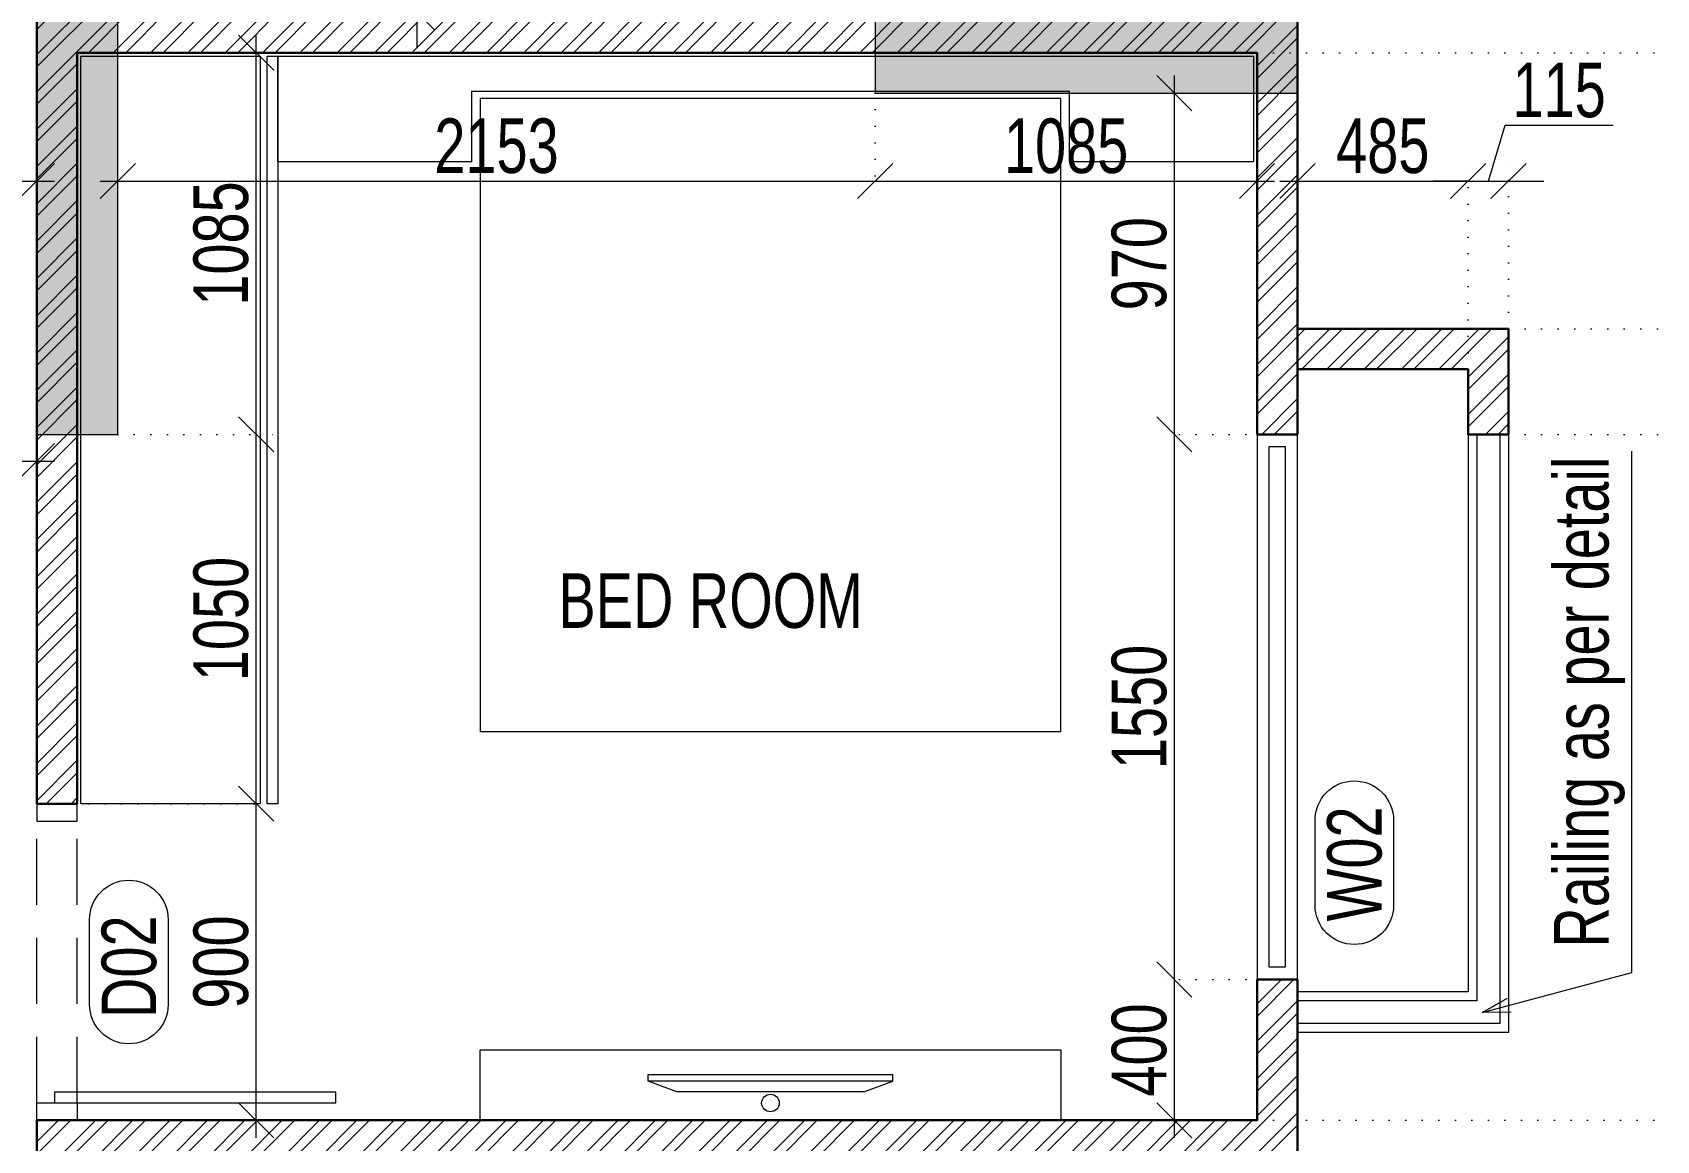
# Model space of a CAD drawing. Header units: inches. Extents: x 785882 to 928568, y 496782 to 576896.
# Drawn here: x 880417 to 885033, y 508485 to 511635 of the extents above; entities that cross this region are included whole.
import ezdxf
from ezdxf.enums import TextEntityAlignment as Align

# ---------------------------------------------------------------- set-up
doc = ezdxf.new("R2010")
doc.units = ezdxf.units.IN
doc.header["$LTSCALE"] = 750
doc.header["$MEASUREMENT"] = 0
doc.linetypes.add('DOT', pattern=[0.25, 0, -0.25])
doc.linetypes.add('HIDDEN', pattern=[0.375, 0.25, -0.125])
for name, color, linetype, lineweight in [('COLUMN', 5, 'Continuous', 13), ('DIMENSION WORKING-MSA', 222, 'Continuous', 13), ('DOOR NO-MSA', 4, 'Continuous', 9), ('DOOR-MSA', 50, 'Continuous', 13), ('ELE-01-MSA', 7, 'Continuous', 30), ('ELE-03-MSA', 145, 'Continuous', 18), ('FURNITURE-MSA', 251, 'Continuous', 5), ('TEXT DETAIL-MSA', 212, 'Continuous', 13), ('TEXT ROOM NAME-MSA', 210, 'Continuous', 13), ('WALL HATCH-MSA', 251, 'Continuous', 9), ('WALL-MSA', 32, 'Continuous', 30), ('WINDOE NO-MAS', 4, 'Continuous', 9), ('WINDOW-MSA', 50, 'Continuous', 13)]:
    doc.layers.add(name, color=color, linetype=linetype, lineweight=lineweight)
doc.layers.add('R.C.C HATCH-MSA', color=250, linetype='Continuous')
doc.styles.add('125', font='swisscl.ttf', dxfattribs={"height": 125})
doc.styles.add('AR', font='swisscl.ttf')
doc.styles.add('ARIAL', font='swisscl.ttf', dxfattribs={"height": 360})
doc.styles.add('Arial-Reg+0.8Sc', font='swisscl.ttf')
doc.styles.add('MtXpl_Swis721_LtCn_B', font='swisscl.ttf')
doc.dimstyles.new('100 K.T', dxfattribs={"dimtxt": 360, "dimasz": 80, "dimexe": 0.18, "dimexo": 0.0625, "dimgap": 1, "dimtad": 1, "dimdec": 0, "dimzin": 0, "dimdsep": 46, "dimtxsty": 'ARIAL', "dimblk": 'DOT', "dimcen": 0.09, "dimse1": 1, "dimse2": 1, "dimclrd": 50, "dimclrt": 256, "dimadec": 0, "dimazin": 0, "dimtfac": 1, "dimtdec": 0, "dimtofl": 0, "dimtmove": 1, "dimatfit": 0, "dimfxl": 1, "dimtolj": 1, "dimtzin": 0, "dimlwd": -1, "dimarcsym": 0})
doc.dimstyles.new('WORKING DIM', dxfattribs={"dimtxt": 155, "dimasz": 100, "dimexe": 50, "dimexo": 0, "dimgap": 20, "dimtad": 1, "dimdec": 0, "dimzin": 0, "dimdsep": 46, "dimtxsty": 'AR', "dimblk": 'OBLIQUE', "dimcen": 0.09, "dimdle": 50, "dimclrd": 256, "dimclre": 250, "dimclrt": 256, "dimadec": 0, "dimazin": 0, "dimtfac": 1, "dimtdec": 0, "dimtofl": 0, "dimtmove": 1, "dimatfit": 0, "dimfxl": 1, "dimtolj": 1, "dimtzin": 0, "dimlwd": -1, "dimlwe": -1, "dimarcsym": 0})
pattern_1 = [(45, (36976.4, 0), (-53.0330086, 53.0330086), []), (45, (37011.755, 0), (-53.0330086, 53.0330086), [])]

# ---------------------------------------------------------------- blocks, each defined once
blk = doc.blocks.new('BLOCK-G & H TYPICAL COLOUMN')
at = {"layer": 'R.C.C HATCH-MSA'}
h = blk.add_hatch(color=256, dxfattribs=at)
h.dxf.hatch_style = 1
h.paths.add_polyline_path([(172697.62, -104207.75), (172688.57, -104207.75), (172688.57, -104255), (172697.62, -104255)])
h.paths.add_polyline_path([(172327.12, -104207.75), (172336.18, -104207.75), (172336.18, -104255), (172327.12, -104255)])
h.paths.add_polyline_path([(172819.88, -104207.75), (172819.88, -104216.81), (172867.12, -104216.81), (172867.12, -104207.75)])
h.paths.add_polyline_path([(172204.87, -104207.75), (172204.87, -104216.81), (172157.62, -104216.81), (172157.62, -104207.75)])
h.paths.add_polyline_path([(172561.18, -104240.06), (172552.12, -104240.06), (172552.12, -104287.31), (172561.18, -104287.31)])
h.paths.add_polyline_path([(172463.57, -104240.06), (172472.62, -104240.06), (172472.62, -104287.31), (172463.57, -104287.31)])
h.paths.add_polyline_path([(172177.87, -104422.2), (172177.87, -104431.25), (172130.62, -104431.25), (172130.62, -104422.2)])
h.paths.add_polyline_path([(172894.12, -104422.2), (172894.12, -104431.25), (172846.88, -104431.25), (172846.88, -104422.2)])
h.paths.add_polyline_path([(172336.12, -104486.75), (172336.12, -104495.81), (172288.87, -104495.81), (172288.87, -104486.75)])
h.paths.add_polyline_path([(172202.62, -104543.75), (172202.62, -104552.81), (172155.37, -104552.81), (172155.37, -104543.75)])
h.paths.add_polyline_path([(172822.13, -104543.75), (172822.13, -104552.81), (172869.37, -104552.81), (172869.37, -104543.75)])
h.paths.add_polyline_path([(172516.9, -104495.81), (172507.85, -104495.81), (172507.85, -104448.56), (172516.9, -104448.56)])
h.paths.add_polyline_path([(172697.62, -104104.25), (172688.57, -104104.25), (172688.57, -104057.01), (172697.62, -104057.01)])
h.paths.add_polyline_path([(172327.12, -104104.25), (172336.18, -104104.25), (172336.18, -104057.01), (172327.12, -104057.01)])
h.paths.add_polyline_path([(172819.88, -104104.25), (172819.88, -104095.2), (172867.12, -104095.2), (172867.12, -104104.25)])
h.paths.add_polyline_path([(172204.87, -104104.25), (172204.87, -104095.2), (172157.62, -104095.2), (172157.62, -104104.25)])
h.paths.add_polyline_path([(172561.18, -104071.94), (172552.12, -104071.94), (172552.12, -104024.7), (172561.18, -104024.7)])
h.paths.add_polyline_path([(172463.57, -104071.94), (172472.62, -104071.94), (172472.62, -104024.7), (172463.57, -104024.7)])
h.paths.add_polyline_path([(172177.87, -103889.81), (172177.87, -103880.75), (172130.62, -103880.75), (172130.62, -103889.81)])
h.paths.add_polyline_path([(172894.12, -103889.81), (172894.12, -103880.75), (172846.88, -103880.75), (172846.88, -103889.81)])
h.paths.add_polyline_path([(172336.12, -103825.25), (172336.12, -103816.2), (172288.87, -103816.2), (172288.87, -103825.25)])
h.paths.add_polyline_path([(172202.62, -103768.25), (172202.62, -103759.2), (172155.37, -103759.2), (172155.37, -103768.25)])
h.paths.add_polyline_path([(172822.13, -103768.25), (172822.13, -103759.2), (172869.37, -103759.2), (172869.37, -103768.25)])
h.paths.add_polyline_path([(172516.9, -103816.2), (172507.85, -103816.2), (172507.85, -103863.44), (172516.9, -103863.44)])
h.paths.add_polyline_path([(172548.37, -103699.31), (172548.37, -103690.25), (172595.62, -103690.25), (172595.62, -103699.31)])
h.paths.add_polyline_path([(172476.37, -103699.31), (172476.37, -103690.25), (172429.13, -103690.25), (172429.13, -103699.31)])
h.paths.add_polyline_path([(172726.82, -103612.31), (172726.82, -103603.25), (172774.06, -103603.25), (172774.06, -103612.31)])
h.paths.add_polyline_path([(172297.93, -103612.31), (172297.93, -103603.25), (172250.69, -103603.25), (172250.69, -103612.31)])
h.paths.add_polyline_path([(172920.37, -103523.81), (172920.37, -103514.75), (172857.56, -103514.75), (172857.56, -103523.81)])
h.paths.add_polyline_path([(172104.37, -103523.81), (172104.37, -103514.75), (172167.19, -103514.75), (172167.19, -103523.81)])
h.paths.add_polyline_path([(172476.37, -103492.94), (172467.32, -103492.94), (172467.32, -103445.7), (172476.37, -103445.7)])
h.paths.add_polyline_path([(172548.37, -103492.94), (172557.43, -103492.94), (172557.43, -103445.7), (172548.37, -103445.7)])
h.paths.add_polyline_path([(172663.43, -103454.75), (172759.5, -103454.75), (172759.5, -103349.7), (172663.43, -103349.7), (172663.43, -103358.75), (172750.44, -103358.75), (172750.44, -103445.7), (172663.43, -103445.7)])
h.paths.add_polyline_path([(172361.32, -103454.75), (172265.25, -103454.75), (172265.25, -103349.7), (172361.32, -103349.7), (172361.32, -103358.75), (172274.31, -103358.75), (172274.31, -103445.7), (172361.32, -103445.7)])
h.paths.add_polyline_path([(172428.37, -103358.75), (172419.32, -103358.75), (172419.32, -103311.51), (172428.37, -103311.51)])
h.paths.add_polyline_path([(172428.37, -103132.74), (172419.32, -103132.74), (172419.32, -103179.99), (172428.37, -103179.99)])
h.paths.add_polyline_path([(172151.62, -103286.75), (172151.62, -103277.7), (172104.37, -103277.7), (172104.37, -103286.75)])
h.paths.add_polyline_path([(172245.43, -103162.74), (172245.43, -103153.68), (172198.19, -103153.68), (172198.19, -103162.74)])
h.paths.add_polyline_path([(172428.37, -103021.25), (172419.32, -103021.25), (172419.32, -103068.5), (172428.37, -103068.5)])
h.paths.add_polyline_path([(172245.43, -102997.25), (172236.37, -102997.25), (172236.37, -103044.5), (172245.43, -103044.5)])
h.paths.add_polyline_path([(172104.37, -102997.25), (172104.37, -103006.31), (172151.62, -103006.31), (172151.62, -102997.25)])
h.paths.add_polyline_path([(172596.37, -103358.75), (172605.43, -103358.75), (172605.43, -103311.51), (172596.37, -103311.51)])
h.paths.add_polyline_path([(172596.37, -103132.74), (172605.43, -103132.74), (172605.43, -103179.99), (172596.37, -103179.99)])
h.paths.add_polyline_path([(172873.13, -103286.75), (172873.13, -103277.7), (172920.37, -103277.7), (172920.37, -103286.75)])
h.paths.add_polyline_path([(172779.32, -103162.74), (172779.32, -103153.68), (172826.56, -103153.68), (172826.56, -103162.74)])
h.paths.add_polyline_path([(172596.37, -103021.25), (172605.43, -103021.25), (172605.43, -103068.5), (172596.37, -103068.5)])
h.paths.add_polyline_path([(172779.32, -102997.25), (172788.37, -102997.25), (172788.37, -103044.5), (172779.32, -103044.5)])
h.paths.add_polyline_path([(172920.37, -102997.25), (172920.37, -103006.31), (172873.13, -103006.31), (172873.13, -102997.25)])
h.paths.add_polyline_path([(172548.37, -104612.7), (172548.37, -104621.75), (172595.62, -104621.75), (172595.62, -104612.7)])
h.paths.add_polyline_path([(172476.37, -104612.7), (172476.37, -104621.75), (172429.13, -104621.75), (172429.13, -104612.7)])
h.paths.add_polyline_path([(172297.93, -104699.7), (172297.93, -104708.75), (172250.69, -104708.75), (172250.69, -104699.7)])
h.paths.add_polyline_path([(172104.37, -104788.2), (172104.37, -104797.25), (172167.19, -104797.25), (172167.19, -104788.2)])
h.paths.add_polyline_path([(172726.82, -104699.7), (172726.82, -104708.75), (172774.06, -104708.75), (172774.06, -104699.7)])
h.paths.add_polyline_path([(172920.37, -104788.2), (172920.37, -104797.25), (172857.56, -104797.25), (172857.56, -104788.2)])
h.paths.add_polyline_path([(172476.37, -104819.06), (172467.32, -104819.06), (172467.32, -104866.31), (172476.37, -104866.31)])
h.paths.add_polyline_path([(172548.37, -104819.06), (172557.43, -104819.06), (172557.43, -104866.31), (172548.37, -104866.31)])
h.paths.add_polyline_path([(172663.43, -104857.25), (172759.5, -104857.25), (172759.5, -104962.31), (172663.43, -104962.31), (172663.43, -104953.25), (172750.44, -104953.25), (172750.44, -104866.31), (172663.43, -104866.31)])
h.paths.add_polyline_path([(172361.32, -104857.25), (172265.25, -104857.25), (172265.25, -104962.31), (172361.32, -104962.31), (172361.32, -104953.25), (172274.31, -104953.25), (172274.31, -104866.31), (172361.32, -104866.31)])
h.paths.add_polyline_path([(172428.37, -104953.25), (172419.32, -104953.25), (172419.32, -105000.5), (172428.37, -105000.5)])
h.paths.add_polyline_path([(172428.37, -105178.31), (172419.32, -105178.31), (172419.32, -105131.06), (172428.37, -105131.06)])
h.paths.add_polyline_path([(172151.62, -105025.25), (172151.62, -105034.31), (172104.37, -105034.31), (172104.37, -105025.25)])
h.paths.add_polyline_path([(172245.43, -105072.5), (172236.37, -105072.5), (172236.37, -105025.25), (172245.43, -105025.25)])
h.paths.add_polyline_path([(172428.37, -105290.75), (172419.32, -105290.75), (172419.32, -105243.51), (172428.37, -105243.51)])
h.paths.add_polyline_path([(172245.43, -105314.75), (172236.37, -105314.75), (172236.37, -105267.51), (172245.43, -105267.51)])
h.paths.add_polyline_path([(172104.37, -105277.35), (172113.43, -105277.35), (172113.43, -105314.75), (172104.37, -105314.75)])
h.paths.add_polyline_path([(172596.37, -104953.25), (172605.43, -104953.25), (172605.43, -105000.5), (172596.37, -105000.5)])
h.paths.add_polyline_path([(172596.37, -105178.31), (172605.43, -105178.31), (172605.43, -105131.06), (172596.37, -105131.06)])
h.paths.add_polyline_path([(172873.13, -105025.25), (172873.13, -105034.31), (172920.37, -105034.31), (172920.37, -105025.25)])
h.paths.add_polyline_path([(172788.37, -105025.25), (172779.32, -105025.25), (172779.32, -105072.5), (172788.37, -105072.5)])
h.paths.add_polyline_path([(172596.37, -105290.75), (172605.43, -105290.75), (172605.43, -105243.51), (172596.37, -105243.51)])
h.paths.add_polyline_path([(172779.32, -105314.75), (172788.37, -105314.75), (172788.37, -105267.51), (172779.32, -105267.51)])
h.paths.add_polyline_path([(172911.32, -105314.75), (172920.37, -105314.75), (172920.37, -105277.35), (172911.32, -105277.35)])
h.paths.add_polyline_path([(172688.63, -104486.75), (172688.63, -104495.81), (172735.87, -104495.81), (172735.87, -104486.75)])
h.paths.add_polyline_path([(172688.63, -103825.25), (172688.63, -103816.2), (172735.87, -103816.2), (172735.87, -103825.25)])
at = {"layer": 'COLUMN'}
for points in [[(172788.37, -105025.25), (172779.32, -105025.25), (172779.32, -105072.5), (172788.37, -105072.5)], [(172873.13, -105025.25), (172873.13, -105034.31), (172920.37, -105034.31), (172920.37, -105025.25)]]:
    blk.add_lwpolyline(points, close=True, dxfattribs=at)
blk = doc.blocks.new('_Dot')
at = {"linetype": 'ByBlock', "lineweight": -2}
blk.add_line((-0.5, 0), (-1, 0), dxfattribs=at)
at = {"linetype": 'ByBlock', "const_width": 0.5}
blk.add_lwpolyline([(-0.25, 0, 1), (0.25, 0, 1)], format="xyb", close=True, dxfattribs=at)
blk = doc.blocks.new('G$C7997B730')
at = {"layer": 'FURNITURE-MSA'}
for p, q in [((36, 1324.9, 0), (0, 1324.9, 0)), ((0, 1324.9, 0), (0, 0, 0)), ((36, 1324.9, 0), (0, 1324.9, 0)), ((92.7, 1168.8, 0), (36, 1324.9, 0)), ((36, 0, 0), (36, 1324.9, 0)), ((92.7, 1168.8, 0), (36, 1324.9, 0)), ((92.7, 156.1, 0), (92.7, 1168.8, 0)), ((92.7, 156.1, 0), (36, 0, 0)), ((36, 0, 0), (0, 0, 0))]:
    blk.add_line(p, q, dxfattribs=at)
blk = doc.blocks.new('A$Caebde61c')
at = {"layer": 'FURNITURE-MSA'}
for points in [[(17268.6, -53761.2), (17268.6, -51636.2), (17778.6, -51636.2), (17778.6, -53761.2)], [(17798.6, -53761.2), (17798.6, -51636.2), (17828.6, -51636.2), (17828.6, -53761.2)], [(20078.6, -51736.2), (18378.6, -51736.2), (18378.6, -51936.2), (17828.6, -51936.2), (17828.6, -51636.2), (20601.4, -51636.2), (20601.4, -51936.2), (20078.6, -51936.2)], [(18403.6, -51756.2), (18403.6, -53556.2), (20053.6, -53556.2), (20053.6, -51756.2)], [(20053.6, -54461.2), (20053.6, -54661.2), (18403.6, -54661.2), (18403.6, -54461.2)]]:
    blk.add_lwpolyline(points, close=True, dxfattribs=at)
blk.add_circle((19228.6, -54612.1, 0), 25, dxfattribs=at)
at = {"layer": 'FURNITURE-MSA', "xscale": -0.5248800000000006, "yscale": 0.5248800000000006, "zscale": 0.5248800000000006, "rotation": 90}
blk.add_blockref('G$C7997B730', (19576.3, -54531.5, 0), dxfattribs=at)
blk = doc.blocks.new('Win-Tag-03')
blk.add_lwpolyline([(-130, 120), (130, 120, -0.414214), (250, 0), (250, 0, -0.414214), (130, -120), (-130, -120, -0.414214), (-250, 0), (-250, 0, -0.414214)], format="xyb", close=True)
blk = doc.blocks.new('A$C16cd5f5f')
at = {"layer": 'WINDOW-MSA', "ltscale": 5000}
for points in [[(50, 50), (50, 850), (80, 850), (80, 50)], [(0, 0), (50, 0), (50, 115), (0, 115)], [(900, 0), (850, 0), (850, 115), (900, 115)]]:
    blk.add_lwpolyline(points, close=True, dxfattribs=at)
at = {"layer": 'WINDOW-MSA', "linetype": 'HIDDEN'}
for points in [[(50, 115), (850, 115)], [(50, 0), (850, 0)]]:
    blk.add_lwpolyline(points, dxfattribs=at)
blk = doc.blocks.new('_Oblique')
at = {"color": 0, "linetype": 'ByBlock', "lineweight": -2}
blk.add_line((-0.5, -0.5), (0.5, 0.5), dxfattribs=at)
blk = doc.blocks.new('*D2291')
at = {"layer": 'Defpoints', "color": 0, "ltscale": 0.25, "transparency": 16777216}
for p in [(884612.3, 510792.8), (885512.3, 510792.8), (884612.3, 510492.8)]:
    blk.add_point(p, dxfattribs=at)
at = {"layer": 'DIMENSION WORKING-MSA', "ltscale": 0.25, "transparency": 16777216}
blk.add_line((885512.3, 510442.8), (885512.3, 510842.8), dxfattribs=at)
at = {"layer": 'DIMENSION WORKING-MSA', "color": 250, "linetype": 'DOT', "ltscale": 0.25, "transparency": 16777216}
for p, q in [((884612.3, 510792.8), (885562.3, 510792.8)), ((884612.3, 510492.8), (885562.3, 510492.8))]:
    blk.add_line(p, q, dxfattribs=at)
at = {"layer": 'DIMENSION WORKING-MSA', "ltscale": 0.25, "transparency": 16777216, "xscale": 100, "yscale": 100, "zscale": 100}
for p, rotation in [((885512.3, 510792.8), 90), ((885512.3, 510492.8), 270)]:
    blk.add_blockref('_Oblique', p, dxfattribs=dict(at, rotation=rotation))
at = {"layer": 'DIMENSION WORKING-MSA', "ltscale": 0.25, "transparency": 16777216, "insert": (885412.8, 510642.8), "char_height": 155, "attachment_point": 5, "rotation": 90, "style": 'AR'}
blk.add_mtext('\\A1;300', dxfattribs=at)
blk = doc.blocks.new('*D2292')
at = {"layer": 'Defpoints', "color": 0, "ltscale": 0.25, "transparency": 16777216}
for p in [(884012.3, 511692.8), (885512.3, 511692.8), (884612.3, 510792.8)]:
    blk.add_point(p, dxfattribs=at)
at = {"layer": 'DIMENSION WORKING-MSA', "ltscale": 0.25, "transparency": 16777216}
blk.add_line((885512.3, 510742.8), (885512.3, 511742.8), dxfattribs=at)
at = {"layer": 'DIMENSION WORKING-MSA', "color": 250, "linetype": 'DOT', "ltscale": 0.25, "transparency": 16777216}
for p, q in [((884012.3, 511692.8), (885562.3, 511692.8)), ((884612.3, 510792.8), (885562.3, 510792.8))]:
    blk.add_line(p, q, dxfattribs=at)
at = {"layer": 'DIMENSION WORKING-MSA', "ltscale": 0.25, "transparency": 16777216, "xscale": 100, "yscale": 100, "zscale": 100}
for p, rotation in [((885512.3, 511692.8), 90), ((885512.3, 510792.8), 270)]:
    blk.add_blockref('_Oblique', p, dxfattribs=dict(at, rotation=rotation))
at = {"layer": 'DIMENSION WORKING-MSA', "ltscale": 0.25, "transparency": 16777216, "insert": (885412.9, 511242.8), "char_height": 155, "attachment_point": 5, "rotation": 90, "style": 'AR'}
blk.add_mtext('\\A1;900', dxfattribs=at)
blk = doc.blocks.new('*D2179')
at = {"layer": 'Defpoints', "color": 0, "ltscale": 0.25, "transparency": 16777216}
for p in [(883897.3, 508542.8), (886162.3, 508542.8), (883897.3, 508427.8)]:
    blk.add_point(p, dxfattribs=at)
at = {"layer": 'DIMENSION WORKING-MSA', "ltscale": 0.25, "transparency": 16777216}
for p, q in [((886479.5, 508580.4), (886479.5, 508887.3)), ((886162.3, 508542.8), (886162.3, 508642.8)), ((886162.3, 508485.3), (886479.5, 508580.4)), ((886162.3, 508427.8), (886162.3, 508542.8)), ((886162.3, 508427.8), (886162.3, 508327.8))]:
    blk.add_line(p, q, dxfattribs=at)
at = {"layer": 'DIMENSION WORKING-MSA', "color": 250, "linetype": 'DOT', "ltscale": 0.25, "transparency": 16777216}
for p, q in [((883897.3, 508542.8), (886212.3, 508542.8)), ((883897.3, 508427.8), (886212.3, 508427.8))]:
    blk.add_line(p, q, dxfattribs=at)
at = {"layer": 'DIMENSION WORKING-MSA', "ltscale": 0.25, "transparency": 16777216, "xscale": 100, "yscale": 100, "zscale": 100}
for p, rotation in [((886162.3, 508542.8), 270), ((886162.3, 508427.8), 90)]:
    blk.add_blockref('_Oblique', p, dxfattribs=dict(at, rotation=rotation))
at = {"layer": 'DIMENSION WORKING-MSA', "ltscale": 0.25, "transparency": 16777216, "insert": (886380.4, 508733.8), "char_height": 155, "attachment_point": 5, "rotation": 90, "style": 'AR'}
blk.add_mtext('\\A1;115', dxfattribs=at)
blk = doc.blocks.new('*D2180')
at = {"layer": 'Defpoints', "color": 0, "ltscale": 0.25, "transparency": 16777216}
for p in [(883897.3, 511577.8), (886162.3, 511577.8), (883897.3, 508542.8)]:
    blk.add_point(p, dxfattribs=at)
at = {"layer": 'DIMENSION WORKING-MSA', "ltscale": 0.25, "transparency": 16777216}
blk.add_line((886162.3, 508492.8), (886162.3, 511627.8), dxfattribs=at)
at = {"layer": 'DIMENSION WORKING-MSA', "color": 250, "linetype": 'DOT', "ltscale": 0.25, "transparency": 16777216}
for p, q in [((883897.3, 511577.8), (886212.3, 511577.8)), ((883897.3, 508542.8), (886212.3, 508542.8))]:
    blk.add_line(p, q, dxfattribs=at)
at = {"layer": 'DIMENSION WORKING-MSA', "ltscale": 0.25, "transparency": 16777216, "xscale": 100, "yscale": 100, "zscale": 100}
for p, rotation in [((886162.3, 511577.8), 90), ((886162.3, 508542.8), 270)]:
    blk.add_blockref('_Oblique', p, dxfattribs=dict(at, rotation=rotation))
at = {"layer": 'DIMENSION WORKING-MSA', "ltscale": 0.25, "transparency": 16777216, "insert": (886062.8, 510060.3), "char_height": 155, "attachment_point": 5, "rotation": 90, "style": 'AR'}
blk.add_mtext('\\A1;3035', dxfattribs=at)
blk = doc.blocks.new('*D2192')
at = {"layer": 'Defpoints', "color": 0, "ltscale": 0.25, "transparency": 16777216}
for p in [(884012.3, 511692.8), (886162.3, 511692.8), (883897.3, 511577.8)]:
    blk.add_point(p, dxfattribs=at)
at = {"layer": 'DIMENSION WORKING-MSA', "ltscale": 0.25, "transparency": 16777216}
for p, q in [((886479.5, 511730.4), (886479.5, 512037.3)), ((886162.3, 511692.8), (886162.3, 511792.8)), ((886162.3, 511635.3), (886479.5, 511730.4)), ((886162.3, 511577.8), (886162.3, 511692.8)), ((886162.3, 511577.8), (886162.3, 511477.8))]:
    blk.add_line(p, q, dxfattribs=at)
at = {"layer": 'DIMENSION WORKING-MSA', "color": 250, "linetype": 'DOT', "ltscale": 0.25, "transparency": 16777216}
for p, q in [((884012.3, 511692.8), (886212.3, 511692.8)), ((883897.3, 511577.8), (886212.3, 511577.8))]:
    blk.add_line(p, q, dxfattribs=at)
at = {"layer": 'DIMENSION WORKING-MSA', "ltscale": 0.25, "transparency": 16777216, "xscale": 100, "yscale": 100, "zscale": 100}
for p, rotation in [((886162.3, 511692.8), 270), ((886162.3, 511577.8), 90)]:
    blk.add_blockref('_Oblique', p, dxfattribs=dict(at, rotation=rotation))
at = {"layer": 'DIMENSION WORKING-MSA', "ltscale": 0.25, "transparency": 16777216, "insert": (886380.4, 511883.8), "char_height": 155, "attachment_point": 5, "rotation": 90, "style": 'AR'}
blk.add_mtext('\\A1;115', dxfattribs=at)
blk = doc.blocks.new('*D2187')
at = {"layer": 'Defpoints', "color": 0, "ltscale": 0.25, "transparency": 16777216}
for p in [(884012.3, 563204), (886812.3, 563204), (884012.3, 504339.5)]:
    blk.add_point(p, dxfattribs=at)
at = {"layer": 'DIMENSION WORKING-MSA', "ltscale": 0.25, "transparency": 16777216}
blk.add_line((886812.3, 504289.5), (886812.3, 563254), dxfattribs=at)
at = {"layer": 'DIMENSION WORKING-MSA', "color": 250, "linetype": 'DOT', "ltscale": 0.25, "transparency": 16777216}
for p, q in [((884012.3, 563204), (886862.3, 563204)), ((884012.3, 504339.5), (886862.3, 504339.5))]:
    blk.add_line(p, q, dxfattribs=at)
at = {"layer": 'DIMENSION WORKING-MSA', "ltscale": 0.25, "transparency": 16777216, "xscale": 100, "yscale": 100, "zscale": 100}
for p, rotation in [((886812.3, 563204), 90), ((886812.3, 504339.5), 270)]:
    blk.add_blockref('_Oblique', p, dxfattribs=dict(at, rotation=rotation))
at = {"layer": 'DIMENSION WORKING-MSA', "ltscale": 0.25, "transparency": 16777216, "insert": (886712.9, 533771.7), "char_height": 155, "attachment_point": 5, "rotation": 90, "style": 'AR'}
blk.add_mtext('\\A1;58865', dxfattribs=at)
blk = doc.blocks.new('*D1462')
at = {"layer": 'Defpoints', "color": 0, "ltscale": 0.25, "transparency": 16777216}
for p in [(880529.5, 509442.8), (881052.7, 509442.8), (880529.5, 508542.8)]:
    blk.add_point(p, dxfattribs=at)
at = {"layer": 'DIMENSION WORKING-MSA', "ltscale": 0.25, "transparency": 16777216}
blk.add_line((881052.7, 508492.8), (881052.7, 509492.8), dxfattribs=at)
at = {"layer": 'DIMENSION WORKING-MSA', "color": 250, "linetype": 'DOT', "ltscale": 0.25, "transparency": 16777216}
for p, q in [((880529.5, 509442.8), (881102.7, 509442.8)), ((880529.5, 508542.8), (881102.7, 508542.8))]:
    blk.add_line(p, q, dxfattribs=at)
at = {"layer": 'DIMENSION WORKING-MSA', "ltscale": 0.25, "transparency": 16777216, "xscale": 100, "yscale": 100, "zscale": 100}
for p, rotation in [((881052.7, 509442.8), 90), ((881052.7, 508542.8), 270)]:
    blk.add_blockref('_Oblique', p, dxfattribs=dict(at, rotation=rotation))
at = {"layer": 'DIMENSION WORKING-MSA', "ltscale": 0.25, "transparency": 16777216, "insert": (880953.3, 508992.8), "char_height": 155, "attachment_point": 5, "rotation": 90, "style": 'AR'}
blk.add_mtext('\\A1;900', dxfattribs=at)
blk = doc.blocks.new('*D1469')
at = {"layer": 'Defpoints', "color": 0, "ltscale": 0.25, "transparency": 16777216}
for p in [(883662.3, 511462.8), (883662.3, 510492.8), (883912.3, 510492.8)]:
    blk.add_point(p, dxfattribs=at)
at = {"layer": 'DIMENSION WORKING-MSA', "ltscale": 0.25, "transparency": 16777216}
blk.add_line((883662.3, 511512.8), (883662.3, 510442.8), dxfattribs=at)
at = {"layer": 'DIMENSION WORKING-MSA', "color": 250, "linetype": 'DOT', "ltscale": 0.25, "transparency": 16777216}
for p, q in [((883662.3, 511462.8), (883712.3, 511462.8)), ((883912.3, 510492.8), (883612.3, 510492.8))]:
    blk.add_line(p, q, dxfattribs=at)
at = {"layer": 'DIMENSION WORKING-MSA', "ltscale": 0.25, "transparency": 16777216, "xscale": 100, "yscale": 100, "zscale": 100}
for p, rotation in [((883662.3, 511462.8), 90), ((883662.3, 510492.8), 270)]:
    blk.add_blockref('_Oblique', p, dxfattribs=dict(at, rotation=rotation))
at = {"layer": 'DIMENSION WORKING-MSA', "ltscale": 0.25, "transparency": 16777216, "insert": (883562.9, 510977.8), "char_height": 155, "attachment_point": 5, "rotation": 90, "style": 'AR'}
blk.add_mtext('\\A1;970', dxfattribs=at)
blk = doc.blocks.new('*D1470')
at = {"layer": 'Defpoints', "color": 0, "ltscale": 0.25, "transparency": 16777216}
for p in [(883912.3, 510492.8), (883662.3, 508942.8), (883912.3, 508942.8)]:
    blk.add_point(p, dxfattribs=at)
at = {"layer": 'DIMENSION WORKING-MSA', "ltscale": 0.25, "transparency": 16777216}
blk.add_line((883662.3, 510542.8), (883662.3, 508892.8), dxfattribs=at)
at = {"layer": 'DIMENSION WORKING-MSA', "color": 250, "linetype": 'DOT', "ltscale": 0.25, "transparency": 16777216}
for p, q in [((883912.3, 510492.8), (883612.3, 510492.8)), ((883912.3, 508942.8), (883612.3, 508942.8))]:
    blk.add_line(p, q, dxfattribs=at)
at = {"layer": 'DIMENSION WORKING-MSA', "ltscale": 0.25, "transparency": 16777216, "xscale": 100, "yscale": 100, "zscale": 100}
for p, rotation in [((883662.3, 510492.8), 90), ((883662.3, 508942.8), 270)]:
    blk.add_blockref('_Oblique', p, dxfattribs=dict(at, rotation=rotation))
at = {"layer": 'DIMENSION WORKING-MSA', "ltscale": 0.25, "transparency": 16777216, "insert": (883562.9, 509717.8), "char_height": 155, "attachment_point": 5, "rotation": 90, "style": 'AR'}
blk.add_mtext('\\A1;1550', dxfattribs=at)
blk = doc.blocks.new('*D1471')
at = {"layer": 'Defpoints', "color": 0, "ltscale": 0.25, "transparency": 16777216}
for p in [(883912.3, 508942.8), (883662.3, 508542.8), (883662.3, 508542.8)]:
    blk.add_point(p, dxfattribs=at)
at = {"layer": 'DIMENSION WORKING-MSA', "ltscale": 0.25, "transparency": 16777216}
blk.add_line((883662.3, 508992.8), (883662.3, 508492.8), dxfattribs=at)
at = {"layer": 'DIMENSION WORKING-MSA', "color": 250, "linetype": 'DOT', "ltscale": 0.25, "transparency": 16777216}
for p, q in [((883912.3, 508942.8), (883612.3, 508942.8)), ((883662.3, 508542.8), (883712.3, 508542.8))]:
    blk.add_line(p, q, dxfattribs=at)
at = {"layer": 'DIMENSION WORKING-MSA', "ltscale": 0.25, "transparency": 16777216, "xscale": 100, "yscale": 100, "zscale": 100}
for p, rotation in [((883662.3, 508942.8), 90), ((883662.3, 508542.8), 270)]:
    blk.add_blockref('_Oblique', p, dxfattribs=dict(at, rotation=rotation))
at = {"layer": 'DIMENSION WORKING-MSA', "ltscale": 0.25, "transparency": 16777216, "insert": (883562.9, 508742.8), "char_height": 155, "attachment_point": 5, "rotation": 90, "style": 'AR'}
blk.add_mtext('\\A1;400', dxfattribs=at)
blk = doc.blocks.new('*D1489')
at = {"layer": 'Defpoints', "color": 0, "ltscale": 0.25, "transparency": 16777216}
for p in [(880429.5, 510416.6), (880429.5, 510416.6), (878279.5, 510166.6)]:
    blk.add_point(p, dxfattribs=at)
at = {"layer": 'DIMENSION WORKING-MSA', "color": 250, "linetype": 'DOT', "ltscale": 0.25, "transparency": 16777216}
for p, q in [((878279.5, 510166.6), (878279.5, 510466.6)), ((880429.5, 510416.6), (880429.5, 510466.6))]:
    blk.add_line(p, q, dxfattribs=at)
at = {"layer": 'DIMENSION WORKING-MSA', "ltscale": 0.25, "transparency": 16777216}
blk.add_line((878229.5, 510416.6), (880479.5, 510416.6), dxfattribs=at)
at = {"layer": 'DIMENSION WORKING-MSA', "ltscale": 0.25, "transparency": 16777216, "xscale": 100, "yscale": 100, "zscale": 100, "rotation": 180}
blk.add_blockref('_Oblique', (878279.5, 510416.6), dxfattribs=at)
at = {"layer": 'DIMENSION WORKING-MSA', "ltscale": 0.25, "transparency": 16777216, "xscale": 100, "yscale": 100, "zscale": 100}
blk.add_blockref('_Oblique', (880429.5, 510416.6), dxfattribs=at)
at = {"layer": 'DIMENSION WORKING-MSA', "ltscale": 0.25, "transparency": 16777216, "insert": (879354.5, 510515.9), "char_height": 155, "attachment_point": 5, "style": 'AR'}
blk.add_mtext('\\A1;2150', dxfattribs=at)
blk = doc.blocks.new('*D1495')
at = {"layer": 'Defpoints', "color": 0, "ltscale": 0.25, "transparency": 16777216}
for p in [(882812.3, 511462.8), (880659.5, 511212.8), (882812.3, 511212.8)]:
    blk.add_point(p, dxfattribs=at)
at = {"layer": 'DIMENSION WORKING-MSA', "color": 250, "linetype": 'DOT', "ltscale": 0.25, "transparency": 16777216}
for p, q in [((882812.3, 511462.8), (882812.3, 511162.8)), ((880659.5, 511212.8), (880659.5, 511262.8))]:
    blk.add_line(p, q, dxfattribs=at)
at = {"layer": 'DIMENSION WORKING-MSA', "ltscale": 0.25, "transparency": 16777216}
blk.add_line((880609.5, 511212.8), (882862.3, 511212.8), dxfattribs=at)
at = {"layer": 'DIMENSION WORKING-MSA', "ltscale": 0.25, "transparency": 16777216, "xscale": 100, "yscale": 100, "zscale": 100, "rotation": 180}
blk.add_blockref('_Oblique', (880659.5, 511212.8), dxfattribs=at)
at = {"layer": 'DIMENSION WORKING-MSA', "ltscale": 0.25, "transparency": 16777216, "xscale": 100, "yscale": 100, "zscale": 100}
blk.add_blockref('_Oblique', (882812.3, 511212.8), dxfattribs=at)
at = {"layer": 'DIMENSION WORKING-MSA', "ltscale": 0.25, "transparency": 16777216, "insert": (881735.9, 511312.2), "char_height": 155, "attachment_point": 5, "style": 'AR'}
blk.add_mtext('\\A1;2153', dxfattribs=at)
blk = doc.blocks.new('*D1496')
at = {"layer": 'Defpoints', "color": 0, "ltscale": 0.25, "transparency": 16777216}
for p in [(882812.3, 511462.8), (883897.3, 511462.8), (883897.3, 511212.8)]:
    blk.add_point(p, dxfattribs=at)
at = {"layer": 'DIMENSION WORKING-MSA', "color": 250, "linetype": 'DOT', "ltscale": 0.25, "transparency": 16777216}
for p, q in [((882812.3, 511462.8), (882812.3, 511162.8)), ((883897.3, 511462.8), (883897.3, 511162.8))]:
    blk.add_line(p, q, dxfattribs=at)
at = {"layer": 'DIMENSION WORKING-MSA', "ltscale": 0.25, "transparency": 16777216}
blk.add_line((882762.3, 511212.8), (883947.3, 511212.8), dxfattribs=at)
at = {"layer": 'DIMENSION WORKING-MSA', "ltscale": 0.25, "transparency": 16777216, "xscale": 100, "yscale": 100, "zscale": 100, "rotation": 180}
blk.add_blockref('_Oblique', (882812.3, 511212.8), dxfattribs=at)
at = {"layer": 'DIMENSION WORKING-MSA', "ltscale": 0.25, "transparency": 16777216, "xscale": 100, "yscale": 100, "zscale": 100}
blk.add_blockref('_Oblique', (883897.3, 511212.8), dxfattribs=at)
at = {"layer": 'DIMENSION WORKING-MSA', "ltscale": 0.25, "transparency": 16777216, "insert": (883354.8, 511312.1), "char_height": 155, "attachment_point": 5, "style": 'AR'}
blk.add_mtext('\\A1;1085', dxfattribs=at)
blk = doc.blocks.new('*D1497')
at = {"layer": 'Defpoints', "color": 0, "ltscale": 0.25, "transparency": 16777216}
for p in [(876012.7, 511212.8), (880429.5, 511212.8), (880429.5, 511212.8)]:
    blk.add_point(p, dxfattribs=at)
at = {"layer": 'DIMENSION WORKING-MSA', "color": 250, "linetype": 'DOT', "ltscale": 0.25, "transparency": 16777216}
for p, q in [((876012.7, 511212.8), (876012.7, 511262.8)), ((880429.5, 511212.8), (880429.5, 511262.8))]:
    blk.add_line(p, q, dxfattribs=at)
at = {"layer": 'DIMENSION WORKING-MSA', "ltscale": 0.25, "transparency": 16777216}
blk.add_line((875962.7, 511212.8), (880479.5, 511212.8), dxfattribs=at)
at = {"layer": 'DIMENSION WORKING-MSA', "ltscale": 0.25, "transparency": 16777216, "xscale": 100, "yscale": 100, "zscale": 100, "rotation": 180}
blk.add_blockref('_Oblique', (876012.7, 511212.8), dxfattribs=at)
at = {"layer": 'DIMENSION WORKING-MSA', "ltscale": 0.25, "transparency": 16777216, "xscale": 100, "yscale": 100, "zscale": 100}
blk.add_blockref('_Oblique', (880429.5, 511212.8), dxfattribs=at)
at = {"layer": 'DIMENSION WORKING-MSA', "ltscale": 0.25, "transparency": 16777216, "insert": (878221.1, 511310.3), "char_height": 155, "attachment_point": 5, "style": 'AR'}
blk.add_mtext('\\A1;4417', dxfattribs=at)
blk = doc.blocks.new('*D1500')
at = {"layer": 'Defpoints', "color": 0, "ltscale": 0.25, "transparency": 16777216}
for p in [(881509.5, 511791.6), (881509.5, 511692.8), (881509.5, 511692.8)]:
    blk.add_point(p, dxfattribs=at)
at = {"layer": 'DIMENSION WORKING-MSA', "ltscale": 0.25, "transparency": 16777216}
for p, q in [((881759.5, 511814.9), (881759.5, 512029.2)), ((881509.5, 511791.6), (881509.5, 511891.6)), ((881509.5, 511742.2), (881759.5, 511814.9)), ((881509.5, 511791.6), (881509.5, 511692.8)), ((881509.5, 511692.8), (881509.5, 511592.8))]:
    blk.add_line(p, q, dxfattribs=at)
at = {"layer": 'DIMENSION WORKING-MSA', "color": 250, "linetype": 'DOT', "ltscale": 0.25, "transparency": 16777216}
for p, q in [((881509.5, 511791.6), (881559.5, 511791.6)), ((881509.5, 511692.8), (881559.5, 511692.8))]:
    blk.add_line(p, q, dxfattribs=at)
at = {"layer": 'DIMENSION WORKING-MSA', "ltscale": 0.25, "transparency": 16777216, "xscale": 100, "yscale": 100, "zscale": 100}
for p, rotation in [((881509.5, 511791.6), 270), ((881509.5, 511692.8), 90)]:
    blk.add_blockref('_Oblique', p, dxfattribs=dict(at, rotation=rotation))
at = {"layer": 'DIMENSION WORKING-MSA', "ltscale": 0.25, "transparency": 16777216, "insert": (881660.2, 511922), "char_height": 155, "attachment_point": 5, "rotation": 90, "style": 'AR'}
blk.add_mtext('\\A1;99', dxfattribs=at)
blk = doc.blocks.new('*D1257')
at = {"layer": 'Defpoints', "color": 0, "ltscale": 0.25, "transparency": 16777216}
for p in [(884497.3, 511212.8), (884012.3, 510692.8), (884497.3, 510677.8)]:
    blk.add_point(p, dxfattribs=at)
at = {"layer": 'DIMENSION WORKING-MSA', "color": 250, "linetype": 'DOT', "ltscale": 0.25, "transparency": 16777216}
for p, q in [((884012.3, 510692.8), (884012.3, 511262.8)), ((884497.3, 510677.8), (884497.3, 511262.8))]:
    blk.add_line(p, q, dxfattribs=at)
at = {"layer": 'DIMENSION WORKING-MSA', "ltscale": 0.25, "transparency": 16777216}
blk.add_line((883962.3, 511212.8), (884547.3, 511212.8), dxfattribs=at)
at = {"layer": 'DIMENSION WORKING-MSA', "ltscale": 0.25, "transparency": 16777216, "xscale": 100, "yscale": 100, "zscale": 100, "rotation": 180}
blk.add_blockref('_Oblique', (884012.3, 511212.8), dxfattribs=at)
at = {"layer": 'DIMENSION WORKING-MSA', "ltscale": 0.25, "transparency": 16777216, "xscale": 100, "yscale": 100, "zscale": 100}
blk.add_blockref('_Oblique', (884497.3, 511212.8), dxfattribs=at)
at = {"layer": 'DIMENSION WORKING-MSA', "ltscale": 0.25, "transparency": 16777216, "insert": (884254.8, 511312.1), "char_height": 155, "attachment_point": 5, "style": 'AR'}
blk.add_mtext('\\A1;485', dxfattribs=at)
blk = doc.blocks.new('*D1258')
at = {"layer": 'Defpoints', "color": 0, "ltscale": 0.25, "transparency": 16777216}
for p in [(884612.3, 511212.8), (884612.3, 510792.8), (884497.3, 510677.8)]:
    blk.add_point(p, dxfattribs=at)
at = {"layer": 'DIMENSION WORKING-MSA', "ltscale": 0.25, "transparency": 16777216}
for p, q in [((884554.8, 511212.8), (884602.5, 511371.8)), ((884602.5, 511371.8), (884909.3, 511371.8)), ((884497.3, 511212.8), (884397.3, 511212.8)), ((884497.3, 511212.8), (884612.3, 511212.8)), ((884612.3, 511212.8), (884712.3, 511212.8))]:
    blk.add_line(p, q, dxfattribs=at)
at = {"layer": 'DIMENSION WORKING-MSA', "color": 250, "linetype": 'DOT', "ltscale": 0.25, "transparency": 16777216}
for p, q in [((884497.3, 510677.8), (884497.3, 511262.8)), ((884612.3, 510792.8), (884612.3, 511262.8))]:
    blk.add_line(p, q, dxfattribs=at)
at = {"layer": 'DIMENSION WORKING-MSA', "ltscale": 0.25, "transparency": 16777216, "xscale": 100, "yscale": 100, "zscale": 100}
blk.add_blockref('_Oblique', (884497.3, 511212.8), dxfattribs=at)
at = {"layer": 'DIMENSION WORKING-MSA', "ltscale": 0.25, "transparency": 16777216, "xscale": 100, "yscale": 100, "zscale": 100, "rotation": 180}
blk.add_blockref('_Oblique', (884612.3, 511212.8), dxfattribs=at)
at = {"layer": 'DIMENSION WORKING-MSA', "ltscale": 0.25, "transparency": 16777216, "insert": (884755.9, 511470.9), "char_height": 155, "attachment_point": 5, "style": 'AR'}
blk.add_mtext('\\A1;115', dxfattribs=at)
blk = doc.blocks.new('*D2347')
at = {"layer": 'Defpoints', "color": 0, "ltscale": 0.25, "transparency": 16777216}
for p in [(880659.5, 510492.8), (881052.7, 510492.8), (880529.5, 509442.8)]:
    blk.add_point(p, dxfattribs=at)
at = {"layer": 'DIMENSION WORKING-MSA', "ltscale": 0.25, "transparency": 16777216}
blk.add_line((881052.7, 509392.8), (881052.7, 510542.8), dxfattribs=at)
at = {"layer": 'DIMENSION WORKING-MSA', "color": 250, "linetype": 'DOT', "ltscale": 0.25, "transparency": 16777216}
for p, q in [((880659.5, 510492.8), (881102.7, 510492.8)), ((880529.5, 509442.8), (881102.7, 509442.8))]:
    blk.add_line(p, q, dxfattribs=at)
at = {"layer": 'DIMENSION WORKING-MSA', "ltscale": 0.25, "transparency": 16777216, "xscale": 100, "yscale": 100, "zscale": 100}
for p, rotation in [((881052.7, 510492.8), 90), ((881052.7, 509442.8), 270)]:
    blk.add_blockref('_Oblique', p, dxfattribs=dict(at, rotation=rotation))
at = {"layer": 'DIMENSION WORKING-MSA', "ltscale": 0.25, "transparency": 16777216, "insert": (880953.3, 509967.8), "char_height": 155, "attachment_point": 5, "rotation": 90, "style": 'AR'}
blk.add_mtext('\\A1;1050', dxfattribs=at)
blk = doc.blocks.new('*D2348')
at = {"layer": 'Defpoints', "color": 0, "ltscale": 0.25, "transparency": 16777216}
for p in [(881052.7, 511577.8, 0), (881052.7, 511577.8), (881052.7, 510492.8)]:
    blk.add_point(p, dxfattribs=at)
at = {"layer": 'DIMENSION WORKING-MSA', "ltscale": 0.25, "transparency": 16777216}
blk.add_line((881052.7, 510442.8), (881052.7, 511627.8), dxfattribs=at)
at = {"layer": 'DIMENSION WORKING-MSA', "color": 250, "linetype": 'DOT', "ltscale": 0.25, "transparency": 16777216}
for p, q in [((881052.7, 511577.8), (881102.7, 511577.8)), ((881052.7, 510492.8), (881102.7, 510492.8))]:
    blk.add_line(p, q, dxfattribs=at)
at = {"layer": 'DIMENSION WORKING-MSA', "ltscale": 0.25, "transparency": 16777216, "xscale": 100, "yscale": 100, "zscale": 100}
for p, rotation in [((881052.7, 511577.8), 90), ((881052.7, 510492.8), 270)]:
    blk.add_blockref('_Oblique', p, dxfattribs=dict(at, rotation=rotation))
at = {"layer": 'DIMENSION WORKING-MSA', "ltscale": 0.25, "transparency": 16777216, "insert": (880953.3, 511035.3), "char_height": 155, "attachment_point": 5, "rotation": 90, "style": 'AR'}
blk.add_mtext('\\A1;1085', dxfattribs=at)

msp = doc.modelspace()

# ---------------------------------------------------------------- hatches: boundary and pattern name
at = {"layer": 'WALL HATCH-MSA'}
h = msp.add_hatch(dxfattribs=at)
h.set_pattern_fill('ANSI32', color=256, scale=200)
h.set_pattern_definition(pattern_1)
h.paths.add_polyline_path([(880429.5, 511791.6), (880429.5, 509442.8), (880544.5, 509442.8), (880544.5, 511577.8), (883897.3, 511577.8), (883897.3, 510492.8), (884012.3, 510492.8), (884012.3, 511692.8), (880659.5, 511692.8), (880659.5, 511791.6)])
h = msp.add_hatch(dxfattribs=at)
h.set_pattern_fill('ANSI32', color=256, scale=200)
h.set_pattern_definition(pattern_1)
h.paths.add_polyline_path([(884012.3, 510792.8), (884012.3, 510677.8), (884497.3, 510677.8), (884497.3, 510492.8), (884612.3, 510492.8), (884612.3, 510792.8)])
h = msp.add_hatch(dxfattribs=at)
h.set_pattern_fill('ANSI32', color=256, scale=200)
h.set_pattern_definition([(45, (36976.4, -15), (-53.0330086, 53.0330086), []), (45, (37011.755, -15), (-53.0330086, 53.0330086), [])])
h.paths.add_polyline_path([(884012.3, 507089.5), (884012.3, 508942.8), (883897.3, 508942.8), (883897.3, 508542.8), (880429.5, 508542.8), (880429.5, 508427.8), (883897.3, 508427.8), (883897.3, 507089.5)])

# ---------------------------------------------------------------- linework, layer by layer
at = {"layer": 'ELE-01-MSA', "lineweight": 0}
for p, q in [((884522.3, 510492.8), (884522.3, 508882.8)), ((884587.3, 510492.8), (884587.3, 508817.8)), ((884522.3, 508882.8), (884012.3, 508882.8)), ((884587.3, 508817.8), (884012.3, 508817.8))]:
    msp.add_line(p, q, dxfattribs=at)
at = {"layer": 'ELE-03-MSA', "lineweight": 0}
for p, q in [((884497.3, 510492.8), (884497.3, 508907.8)), ((884612.3, 510492.8), (884612.3, 508792.8)), ((884497.3, 508907.8), (884012.3, 508907.8)), ((884612.3, 508792.8), (884012.3, 508792.8))]:
    msp.add_line(p, q, dxfattribs=at)
at = {"layer": 'WALL-MSA'}
for p, q in [((880429.5, 511791.6), (880429.5, 509442.8)), ((883897.3, 511577.8), (880544.5, 511577.8, 0)), ((880544.5, 511577.8, 0), (880544.5, 509442.8, 0)), ((880544.5, 509442.8, 0), (880429.5, 509442.8)), ((883897.3, 508542.8), (880429.5, 508542.8)), ((880429.5, 508542.8), (880429.5, 508427.8))]:
    msp.add_line(p, q, dxfattribs=at)
at = {"layer": 'WALL-MSA', "linetype": 'ByBlock'}
for p, q in [((884012.3, 510492.8), (884012.3, 511692.8)), ((883897.3, 510492.8), (883897.3, 511577.8)), ((883897.3, 510492.8), (884012.3, 510492.8)), ((883897.3, 508542.8), (883897.3, 508942.8)), ((883897.3, 508942.8), (884012.3, 508942.8)), ((884012.3, 507089.5), (884012.3, 508942.8))]:
    msp.add_line(p, q, dxfattribs=at)
msp.add_lwpolyline([(884612.3, 510792.8), (884612.3, 510492.8), (884497.3, 510492.8), (884497.3, 510677.8), (884012.3, 510677.8), (884012.3, 510792.8)], close=True, dxfattribs=at)
at = {"layer": 'WINDOW-MSA'}
for p, q in [((883897.3, 510492.8), (883897.3, 508942.8)), ((884012.3, 508942.8), (884012.3, 510492.8))]:
    msp.add_line(p, q, dxfattribs=at)
msp.add_lwpolyline([(883932.3, 508977.8), (883932.3, 510457.8), (883977.3, 510457.8), (883977.3, 508977.8)], close=True, dxfattribs=at)

# ---------------------------------------------------------------- block references
at = {"layer": 'COLUMN', "xscale": 25.4, "yscale": 25.4, "zscale": 25.4}
msp.add_blockref('BLOCK-G & H TYPICAL COLOUMN', (-3508165.2, 3179334.2), dxfattribs=at)
at = {"layer": 'DOOR NO-MSA', "xscale": 0.9300595238095237, "yscale": 0.9300595238095237, "zscale": 0.9300595238095237, "rotation": 89.99999999999993}
msp.add_blockref('Win-Tag-03', (880691.1, 508992.8, 0), dxfattribs=at)
at = {"layer": 'DOOR-MSA', "xscale": -1, "rotation": 270}
msp.add_blockref('A$C16cd5f5f', (880429.5, 508542.8, 0), dxfattribs=at)
at = {"layer": 'FURNITURE-MSA'}
msp.add_blockref('A$Caebde61c', (863285.9, 563204), dxfattribs=at)
at = {"layer": 'WINDOE NO-MAS', "xscale": 0.9300595238095237, "yscale": 0.9300595238095237, "zscale": 0.9300595238095237, "rotation": 89.99999999999993}
msp.add_blockref('Win-Tag-03', (884173.9, 509275), dxfattribs=at)

# ---------------------------------------------------------------- texts
at = {"layer": 'DOOR NO-MSA', "style": 'Arial-Reg+0.8Sc'}
msp.add_text('D02', height=155, rotation=90, dxfattribs=at).set_placement((880691.1, 508979.4, 0), align=Align.MIDDLE_CENTER)
at = {"layer": 'TEXT DETAIL-MSA', "style": '125'}
msp.add_text('Railing as per detail', height=155, rotation=90, dxfattribs=at).set_placement((884818.8, 509731.5), align=Align.MIDDLE_CENTER)
at = {"layer": 'TEXT ROOM NAME-MSA', "lineweight": 0, "style": 'MtXpl_Swis721_LtCn_B'}
msp.add_text('BED ROOM', height=155, dxfattribs=at).set_placement((881911.8, 509942.7))
at = {"layer": 'WINDOE NO-MAS', "style": 'Arial-Reg+0.8Sc'}
msp.add_text('W02', height=155, rotation=90, dxfattribs=at).set_placement((884173.9, 509271.6), align=Align.MIDDLE_CENTER)

# ---------------------------------------------------------------- dimensions: what is measured, and where the dimension line sits
at = {"layer": 'DIMENSION WORKING-MSA', "ltscale": 0.25}
for base, p1, p2, angle, picture, middle in [((886812.2949536, 563203.9564724), (884012.2949531, 504339.4564721), (884012.2949531, 563203.9564724), 90, '*D2187', (886712.915858, 533771.7064723)), ((886162.3, 511692.8), (883897.3, 511577.8), (884012.3, 511692.8), 90, '*D2192', (886380.4, 511750.4)), ((885512.3, 511692.8), (884612.3, 510792.8), (884012.3, 511692.8), 90, '*D2292', (885412.9, 511242.8)), ((881052.7, 511577.8), (881052.7, 510492.8), (881052.7, 511577.8, 0), 90, '*D2348', (880953.3, 511035.3)), ((886162.3, 511577.8), (883897.3, 508542.8), (883897.3, 511577.8), 90, '*D2180', (886062.8, 510060.3)), ((884612.3, 511212.8), (884497.3, 510677.8), (884612.3, 510792.8), 180, '*D1258', (884622.5, 511470.9)), ((883662.3, 510492.8), (883662.3, 511462.8), (883912.3, 510492.8), 270, '*D1469', (883562.9, 510977.8)), ((882812.3, 511212.8), (880659.5, 511212.8), (882812.3, 511462.8), 180, '*D1495', (881735.9, 511312.2)), ((883897.3, 511212.8), (882812.3, 511462.8), (883897.3, 511462.8), 180, '*D1496', (883354.8, 511312.1)), ((880429.5, 511212.8), (876012.7, 511212.8), (880429.5, 511212.8), 180, '*D1497', (878221.1, 511310.3)), ((884497.3, 511212.8), (884012.3, 510692.8), (884497.3, 510677.8), 180, '*D1257', (884254.8, 511312.1)), ((880429.5, 510416.6), (878279.5, 510166.6), (880429.5, 510416.6), 180, '*D1489', (879354.5, 510515.9)), ((881052.7, 510492.8), (880529.5, 509442.8), (880659.5, 510492.8), 90, '*D2347', (880953.3, 509967.8)), ((883662.3, 508942.8), (883912.3, 510492.8), (883912.3, 508942.8), 270, '*D1470', (883562.9, 509717.8)), ((881052.7, 509442.8), (880529.5, 508542.8), (880529.5, 509442.8), 270, '*D1462', (880953.3, 508992.8)), ((883662.3, 508542.8), (883912.3, 508942.8), (883662.3, 508542.8), 270, '*D1471', (883562.9, 508742.8)), ((886162.3, 508542.8), (883897.3, 508427.8), (883897.3, 508542.8), 90, '*D2179', (886380.4, 508600.4))]:
    dim = msp.add_linear_dim(base=base, p1=p1, p2=p2, angle=angle, dimstyle='WORKING DIM', dxfattribs=at)
    dim.commit()
    dim.dimension.update_dxf_attribs({"geometry": picture, "text_midpoint": middle})
for base, p1, p2, angle, picture, middle in [((881509.5, 511692.8), (881509.5, 511791.6), (881509.5, 511692.8), 270, '*D1500', (881759.5, 511834.9)), ((885512.3, 510792.8), (884612.3, 510492.8), (884612.3, 510792.8), 90, '*D2291', (885512.3, 510642.8))]:
    dim = msp.add_linear_dim(base=base, p1=p1, p2=p2, angle=angle, dimstyle='WORKING DIM', dxfattribs=at)
    dim.commit()
    dim.dimension.update_dxf_attribs({"geometry": picture, "text_midpoint": middle, "dimtype": 160})

# ---------------------------------------------------------------- leaders
at = {"layer": 'TEXT DETAIL-MSA'}
msp.add_leader([(884537.3, 508849.2), (884962.3, 508963.3), (884962.3, 510445.2)], dimstyle='100 K.T', override={"dimgap": 1, "dimtad": 0, "dimclrd": 256, "dimldrblk": 'Open30'}, dxfattribs=at)

doc.saveas('drawing.dxf')
